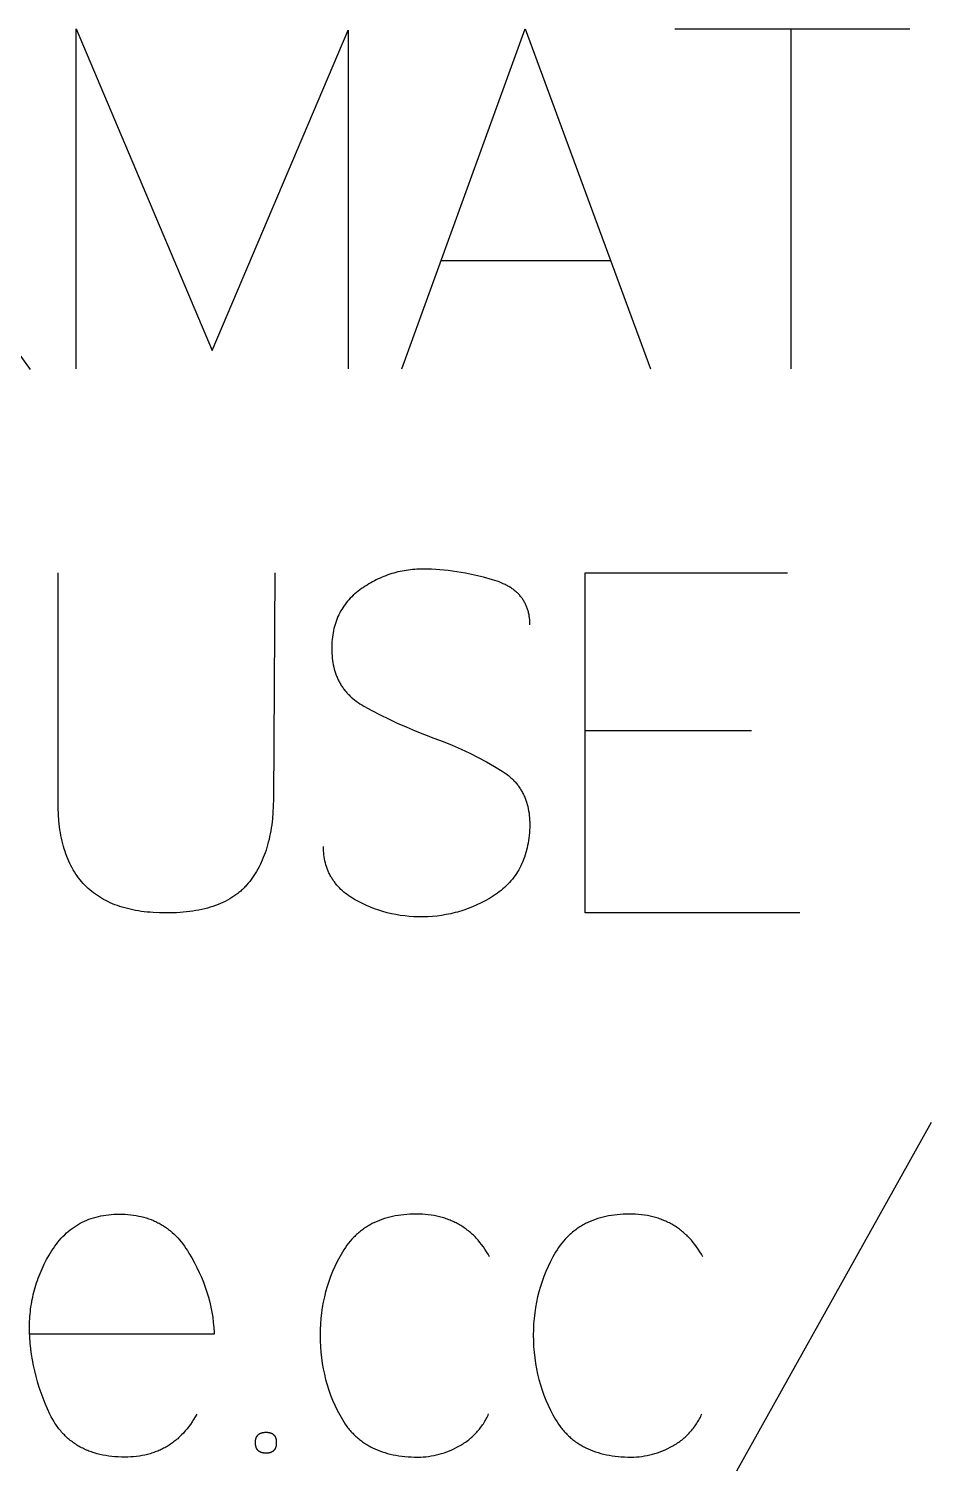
# Model space of a CAD drawing. Header units: millimetres. Extents: x -1220 to 1220, y -1270 to 3560.
# Drawn here: x 28 to 224.3, y 2298 to 2611.8 of the extents above; entities that cross this region are included whole.
import ezdxf

# ---------------------------------------------------------------- set-up
doc = ezdxf.new("R2010")
doc.units = ezdxf.units.MM
doc.layers.add('TC', color=220, linetype='Continuous', true_color=0xff00bb)

msp = doc.modelspace()

# ---------------------------------------------------------------- linework, layer by layer
at = {"layer": 'TC'}
for points in [[(38.27, 2537.84), (38.27, 2611.84), (67.87, 2541.85), (97.47, 2611.52), (97.47, 2537.84)], [(109.1, 2537.84), (135.95, 2611.84), (163.22, 2537.84)], [(168.51, 2611.84), (219.67, 2611.84)], [(193.77, 2611.84), (193.77, 2537.84)], [(2.43, 2573.46), (28.23, 2537.73)], [(117.66, 2561.41), (154.45, 2561.41)], [(81.51, 2493.44), (81.19, 2444.17), (81.16, 2442.72), (81.08, 2441.3), (80.96, 2439.92), (80.81, 2438.59), (80.71, 2437.94), (80.61, 2437.3), (80.49, 2436.67), (80.37, 2436.05), (80.23, 2435.44), (80.08, 2434.85), (79.93, 2434.26), (79.76, 2433.68), (79.58, 2433.12), (79.4, 2432.56), (79.2, 2432.01), (78.99, 2431.48), (78.77, 2430.96), (78.55, 2430.44), (78.31, 2429.94), (78.06, 2429.45), (77.8, 2428.96), (77.53, 2428.49), (77.25, 2428.03), (76.96, 2427.58), (76.66, 2427.14), (76.35, 2426.71), (76.02, 2426.29), (75.69, 2425.89), (75.35, 2425.49), (75.18, 2425.3), (75, 2425.1), (74.82, 2424.92), (74.64, 2424.73), (74.45, 2424.55), (74.26, 2424.37), (74.06, 2424.2), (73.86, 2424.03), (73.66, 2423.86), (73.45, 2423.69), (73.24, 2423.53), (73.03, 2423.37), (72.59, 2423.06), (72.14, 2422.77), (71.68, 2422.48), (71.2, 2422.21), (70.7, 2421.96), (70.19, 2421.71), (69.67, 2421.48), (69.13, 2421.26), (68.58, 2421.05), (68.02, 2420.85), (67.44, 2420.67), (66.84, 2420.5), (66.24, 2420.34), (65.61, 2420.2), (64.98, 2420.07), (64.33, 2419.95), (63.66, 2419.84), (62.98, 2419.75), (62.29, 2419.66), (61.58, 2419.59), (60.86, 2419.54), (60.12, 2419.49), (59.37, 2419.46), (57.83, 2419.44), (56.41, 2419.46), (55.05, 2419.53), (54.38, 2419.58), (53.72, 2419.64), (53.08, 2419.71), (52.44, 2419.79), (51.82, 2419.89), (51.2, 2419.99), (50.6, 2420.11), (50.01, 2420.24), (49.43, 2420.38), (48.86, 2420.53), (48.3, 2420.69), (47.76, 2420.86), (47.22, 2421.05), (46.7, 2421.24), (46.18, 2421.45), (45.68, 2421.67), (45.18, 2421.9), (44.7, 2422.14), (44.23, 2422.39), (43.77, 2422.65), (43.32, 2422.92), (42.89, 2423.21), (42.46, 2423.5), (42.04, 2423.81), (41.64, 2424.13), (41.24, 2424.45), (40.86, 2424.79), (40.49, 2425.15), (40.13, 2425.51), (39.78, 2425.88), (39.44, 2426.27), (39.11, 2426.66), (38.79, 2427.07), (38.49, 2427.49), (38.19, 2427.92), (37.91, 2428.36), (37.63, 2428.81), (37.37, 2429.27), (37.12, 2429.74), (36.88, 2430.23), (36.65, 2430.73), (36.43, 2431.23), (36.22, 2431.75), (36.02, 2432.28), (35.84, 2432.82), (35.66, 2433.37), (35.5, 2433.94), (35.34, 2434.51), (35.2, 2435.1), (35.07, 2435.69), (34.95, 2436.3), (34.84, 2436.92), (34.74, 2437.55), (34.65, 2438.19), (34.58, 2438.84), (34.51, 2439.51), (34.41, 2440.87), (34.36, 2442.27), (34.36, 2493.44)], [(137.01, 2482.13), (137, 2482.59), (136.99, 2482.82), (136.97, 2483.04), (136.96, 2483.27), (136.93, 2483.49), (136.91, 2483.71), (136.88, 2483.92), (136.85, 2484.13), (136.81, 2484.34), (136.77, 2484.55), (136.72, 2484.76), (136.67, 2484.96), (136.62, 2485.16), (136.56, 2485.36), (136.5, 2485.55), (136.43, 2485.75), (136.36, 2485.94), (136.29, 2486.13), (136.21, 2486.31), (136.13, 2486.49), (136.04, 2486.67), (135.95, 2486.85), (135.86, 2487.03), (135.76, 2487.2), (135.66, 2487.37), (135.56, 2487.54), (135.45, 2487.7), (135.33, 2487.86), (135.22, 2488.02), (135.1, 2488.18), (134.97, 2488.34), (134.84, 2488.49), (134.71, 2488.64), (134.57, 2488.79), (134.43, 2488.93), (134.29, 2489.07), (134.14, 2489.21), (133.98, 2489.35), (133.83, 2489.48), (133.67, 2489.62), (133.5, 2489.75), (133.33, 2489.87), (133.16, 2490), (132.98, 2490.12), (132.8, 2490.24), (132.62, 2490.36), (132.43, 2490.47), (132.23, 2490.58), (132.04, 2490.69), (131.84, 2490.8), (131.63, 2490.9), (131.21, 2491.1), (130.77, 2491.29), (130.32, 2491.48), (129.85, 2491.65), (129.37, 2491.81), (128.87, 2491.96), (126.87, 2492.5), (124.92, 2492.97), (122.99, 2493.37), (121.1, 2493.7), (120.16, 2493.84), (119.24, 2493.96), (118.32, 2494.06), (117.41, 2494.14), (116.51, 2494.2), (115.62, 2494.25), (114.73, 2494.27), (113.85, 2494.28), (113.37, 2494.28), (112.9, 2494.26), (112.42, 2494.24), (111.95, 2494.21), (111.48, 2494.17), (111.02, 2494.12), (110.55, 2494.07), (110.1, 2494), (109.64, 2493.92), (109.19, 2493.84), (108.74, 2493.75), (108.29, 2493.64), (107.85, 2493.53), (107.41, 2493.41), (106.97, 2493.28), (106.53, 2493.15), (106.1, 2493), (105.67, 2492.84), (105.25, 2492.68), (104.83, 2492.51), (104.41, 2492.32), (103.99, 2492.13), (103.58, 2491.93), (103.17, 2491.73), (102.76, 2491.51), (102.36, 2491.28), (101.96, 2491.05), (101.56, 2490.8), (101.17, 2490.55), (100.78, 2490.29), (100.39, 2490.02), (100.01, 2489.74), (99.63, 2489.46), (99.26, 2489.17), (98.91, 2488.87), (98.57, 2488.57), (98.24, 2488.25), (97.92, 2487.93), (97.62, 2487.61), (97.32, 2487.27), (97.04, 2486.93), (96.77, 2486.58), (96.52, 2486.22), (96.27, 2485.86), (96.04, 2485.48), (95.81, 2485.1), (95.61, 2484.72), (95.41, 2484.32), (95.22, 2483.92), (95.05, 2483.5), (94.89, 2483.09), (94.74, 2482.66), (94.6, 2482.22), (94.47, 2481.78), (94.36, 2481.33), (94.26, 2480.88), (94.17, 2480.41), (94.09, 2479.94), (94.02, 2479.46), (93.97, 2478.97), (93.93, 2478.48), (93.9, 2477.97), (93.88, 2477.46), (93.87, 2476.95), (93.88, 2476.41), (93.9, 2475.89), (93.94, 2475.38), (93.98, 2474.88), (94.05, 2474.38), (94.12, 2473.9), (94.21, 2473.42), (94.31, 2472.95), (94.43, 2472.5), (94.56, 2472.05), (94.7, 2471.61), (94.86, 2471.18), (94.94, 2470.97), (95.03, 2470.76), (95.12, 2470.55), (95.21, 2470.34), (95.31, 2470.14), (95.41, 2469.94), (95.51, 2469.74), (95.62, 2469.55), (95.73, 2469.35), (95.84, 2469.16), (95.96, 2468.97), (96.08, 2468.78), (96.21, 2468.6), (96.33, 2468.42), (96.47, 2468.24), (96.6, 2468.06), (96.74, 2467.88), (96.88, 2467.71), (97.02, 2467.54), (97.17, 2467.37), (97.32, 2467.2), (97.48, 2467.04), (97.64, 2466.88), (97.8, 2466.72), (98.13, 2466.41), (98.48, 2466.1), (98.84, 2465.81), (99.22, 2465.52), (99.6, 2465.25), (100.01, 2464.98), (100.42, 2464.72), (100.85, 2464.47), (102.62, 2463.51), (104.42, 2462.57), (106.26, 2461.66), (108.15, 2460.77), (110.07, 2459.91), (112.03, 2459.08), (114.03, 2458.27), (116.07, 2457.49), (118.11, 2456.73), (120.1, 2455.93), (122.04, 2455.1), (123.92, 2454.22), (125.76, 2453.3), (127.55, 2452.34), (129.29, 2451.34), (130.98, 2450.31), (131.39, 2450.04), (131.78, 2449.76), (132.16, 2449.47), (132.35, 2449.32), (132.53, 2449.17), (132.71, 2449.02), (132.88, 2448.86), (133.05, 2448.71), (133.22, 2448.55), (133.38, 2448.38), (133.54, 2448.22), (133.7, 2448.05), (133.85, 2447.88), (134, 2447.71), (134.14, 2447.53), (134.28, 2447.36), (134.42, 2447.18), (134.55, 2447), (134.68, 2446.81), (134.81, 2446.62), (134.93, 2446.44), (135.05, 2446.24), (135.17, 2446.05), (135.28, 2445.85), (135.39, 2445.65), (135.5, 2445.45), (135.6, 2445.25), (135.7, 2445.04), (135.79, 2444.83), (135.88, 2444.62), (135.97, 2444.41), (136.05, 2444.19), (136.13, 2443.98), (136.21, 2443.76), (136.28, 2443.53), (136.35, 2443.31), (136.41, 2443.08), (136.53, 2442.62), (136.64, 2442.14), (136.73, 2441.66), (136.81, 2441.17), (136.87, 2440.67), (136.92, 2440.15), (136.95, 2439.63), (136.97, 2439.1), (136.97, 2438.56), (136.96, 2438.01), (136.94, 2437.45), (136.9, 2436.88), (136.85, 2436.31), (136.78, 2435.75), (136.71, 2435.2), (136.62, 2434.65), (136.51, 2434.12), (136.4, 2433.59), (136.27, 2433.08), (136.13, 2432.57), (135.98, 2432.07), (135.82, 2431.59), (135.64, 2431.11), (135.45, 2430.64), (135.25, 2430.17), (135.04, 2429.72), (134.81, 2429.28), (134.57, 2428.85), (134.32, 2428.42), (134.06, 2428), (133.79, 2427.6), (133.5, 2427.2), (133.2, 2426.81), (132.88, 2426.43), (132.56, 2426.06), (132.22, 2425.7), (131.87, 2425.35), (131.51, 2425.01), (131.14, 2424.67), (130.75, 2424.35), (130.35, 2424.03), (129.94, 2423.72), (129.51, 2423.43), (129.08, 2423.14), (128.19, 2422.6), (127.29, 2422.09), (126.38, 2421.62), (125.46, 2421.19), (124.54, 2420.79), (123.6, 2420.42), (122.66, 2420.08), (122.18, 2419.93), (121.7, 2419.78), (121.22, 2419.64), (120.74, 2419.51), (120.26, 2419.39), (119.77, 2419.28), (119.28, 2419.18), (118.79, 2419.08), (117.8, 2418.91), (116.8, 2418.78), (115.79, 2418.69), (114.78, 2418.62), (113.75, 2418.59), (112.74, 2418.59), (111.74, 2418.63), (110.74, 2418.69), (109.76, 2418.79), (108.8, 2418.92), (107.84, 2419.08), (106.89, 2419.27), (105.95, 2419.49), (105.03, 2419.74), (104.11, 2420.03), (103.21, 2420.34), (102.31, 2420.69), (101.43, 2421.07), (100.56, 2421.48), (99.69, 2421.92), (98.84, 2422.4), (98.43, 2422.65), (98.02, 2422.9), (97.63, 2423.16), (97.26, 2423.43), (96.89, 2423.71), (96.54, 2423.99), (96.21, 2424.29), (95.88, 2424.58), (95.57, 2424.89), (95.28, 2425.2), (94.99, 2425.52), (94.72, 2425.85), (94.59, 2426.02), (94.46, 2426.19), (94.34, 2426.36), (94.22, 2426.53), (94.1, 2426.7), (93.99, 2426.88), (93.88, 2427.05), (93.77, 2427.23), (93.66, 2427.41), (93.56, 2427.6), (93.47, 2427.78), (93.37, 2427.97), (93.28, 2428.16), (93.19, 2428.35), (93.11, 2428.54), (93.03, 2428.73), (92.95, 2428.93), (92.88, 2429.12), (92.81, 2429.32), (92.74, 2429.52), (92.61, 2429.93), (92.5, 2430.35), (92.4, 2430.77), (92.32, 2431.2), (92.24, 2431.63), (92.18, 2432.07), (92.14, 2432.53), (92.1, 2432.98), (92.08, 2433.45), (92.08, 2433.92)], [(195.78, 2419.44), (149.06, 2419.44), (149.06, 2493.44), (193.03, 2493.44)], [(185.21, 2459.08), (149.06, 2459.08)], [(224.33, 2373.87), (181.93, 2297.97)], [(64.49, 2310.34), (64.16, 2309.77), (63.83, 2309.21), (63.49, 2308.68), (63.13, 2308.16), (62.77, 2307.66), (62.39, 2307.18), (62, 2306.71), (61.61, 2306.27), (61.2, 2305.84), (60.99, 2305.64), (60.78, 2305.43), (60.56, 2305.24), (60.35, 2305.04), (60.13, 2304.85), (59.91, 2304.67), (59.68, 2304.49), (59.46, 2304.32), (59.23, 2304.15), (58.99, 2303.98), (58.76, 2303.82), (58.52, 2303.66), (58.28, 2303.51), (58.04, 2303.36), (57.79, 2303.22), (57.54, 2303.08), (57.29, 2302.95), (57.04, 2302.82), (56.78, 2302.69), (56.52, 2302.57), (56.26, 2302.46), (56, 2302.35), (55.73, 2302.24), (55.46, 2302.14), (55.19, 2302.04), (54.91, 2301.95), (54.63, 2301.86), (54.35, 2301.77), (53.78, 2301.62), (53.2, 2301.48), (52.61, 2301.36), (52.01, 2301.26), (51.4, 2301.18), (50.77, 2301.12), (50.14, 2301.07), (49.5, 2301.05), (48.84, 2301.04), (48.11, 2301.05), (47.4, 2301.07), (46.7, 2301.12), (46.02, 2301.18), (45.35, 2301.26), (44.69, 2301.36), (44.05, 2301.48), (43.42, 2301.62), (42.81, 2301.77), (42.21, 2301.95), (41.91, 2302.04), (41.62, 2302.14), (41.33, 2302.24), (41.05, 2302.35), (40.77, 2302.46), (40.49, 2302.57), (40.22, 2302.69), (39.95, 2302.82), (39.68, 2302.95), (39.42, 2303.08), (39.16, 2303.22), (38.9, 2303.36), (38.65, 2303.51), (38.4, 2303.66), (38.16, 2303.82), (37.91, 2303.98), (37.68, 2304.15), (37.44, 2304.32), (37.21, 2304.49), (36.98, 2304.67), (36.76, 2304.85), (36.54, 2305.04), (36.32, 2305.24), (36.1, 2305.43), (35.89, 2305.64), (35.69, 2305.84), (35.48, 2306.05), (35.28, 2306.27), (35.09, 2306.49), (34.89, 2306.71), (34.7, 2306.94), (34.52, 2307.18), (34.34, 2307.42), (34.16, 2307.66), (33.98, 2307.91), (33.81, 2308.16), (33.64, 2308.42), (33.48, 2308.68), (33.16, 2309.21), (32.85, 2309.77), (32.56, 2310.34), (32.02, 2311.5), (31.52, 2312.67), (31.05, 2313.85), (30.62, 2315.02), (30.22, 2316.21), (29.85, 2317.39), (29.53, 2318.58), (29.23, 2319.77), (28.97, 2320.97), (28.74, 2322.17), (28.55, 2323.38), (28.4, 2324.59), (28.28, 2325.81), (28.19, 2327.02), (28.14, 2328.25), (28.12, 2329.47), (28.13, 2330.02), (28.14, 2330.55), (28.16, 2331.09), (28.2, 2331.63), (28.24, 2332.16), (28.29, 2332.7), (28.35, 2333.23), (28.42, 2333.76), (28.51, 2334.28), (28.6, 2334.81), (28.7, 2335.33), (28.8, 2335.86), (28.92, 2336.38), (29.05, 2336.9), (29.19, 2337.42), (29.34, 2337.93), (29.49, 2338.45), (29.66, 2338.96), (29.83, 2339.47), (30.02, 2339.98), (30.42, 2340.99), (30.86, 2342), (31.33, 2343), (31.84, 2344), (32.39, 2344.98), (32.98, 2345.97), (33.3, 2346.45), (33.62, 2346.93), (33.96, 2347.38), (34.3, 2347.82), (34.65, 2348.25), (35.01, 2348.66), (35.38, 2349.05), (35.76, 2349.43), (36.15, 2349.8), (36.55, 2350.15), (36.96, 2350.48), (37.38, 2350.8), (37.81, 2351.1), (38.24, 2351.39), (38.69, 2351.66), (39.14, 2351.91), (39.6, 2352.15), (40.08, 2352.38), (40.56, 2352.59), (41.05, 2352.78), (41.55, 2352.96), (42.06, 2353.12), (42.58, 2353.27), (43.11, 2353.4), (43.65, 2353.51), (44.2, 2353.62), (44.75, 2353.7), (45.32, 2353.77), (45.9, 2353.82), (46.48, 2353.86), (47.07, 2353.89), (47.68, 2353.89), (48.31, 2353.89), (48.93, 2353.86), (49.53, 2353.82), (50.13, 2353.76), (50.72, 2353.69), (51.3, 2353.6), (51.87, 2353.49), (52.43, 2353.37), (52.98, 2353.23), (53.51, 2353.07), (54.04, 2352.89), (54.56, 2352.7), (55.07, 2352.5), (55.32, 2352.39), (55.57, 2352.28), (55.81, 2352.16), (56.05, 2352.04), (56.29, 2351.91), (56.53, 2351.78), (56.77, 2351.65), (57, 2351.51), (57.23, 2351.36), (57.46, 2351.22), (57.68, 2351.07), (57.9, 2350.91), (58.12, 2350.75), (58.34, 2350.59), (58.55, 2350.42), (58.77, 2350.25), (58.98, 2350.08), (59.18, 2349.9), (59.59, 2349.53), (59.99, 2349.14), (60.37, 2348.73), (60.75, 2348.31), (61.12, 2347.87), (61.47, 2347.42), (61.82, 2346.95), (62.15, 2346.46), (62.48, 2345.96), (62.79, 2345.44), (63.41, 2344.39), (63.99, 2343.34), (64.53, 2342.28), (65.04, 2341.22), (65.51, 2340.16), (65.95, 2339.08), (66.34, 2338.01), (66.71, 2336.93), (67.03, 2335.84), (67.32, 2334.75), (67.57, 2333.65), (67.79, 2332.55), (67.97, 2331.45), (68.11, 2330.34), (68.22, 2329.22), (68.29, 2328.1), (68.29, 2327.78), (28.01, 2327.78)], [(128.23, 2344.59), (127.91, 2345.16), (127.57, 2345.72), (127.23, 2346.25), (126.87, 2346.77), (126.5, 2347.27), (126.12, 2347.75), (125.73, 2348.22), (125.33, 2348.66), (125.13, 2348.88), (124.92, 2349.09), (124.71, 2349.29), (124.49, 2349.5), (124.28, 2349.69), (124.06, 2349.89), (123.83, 2350.08), (123.61, 2350.26), (123.38, 2350.44), (123.15, 2350.61), (122.92, 2350.78), (122.68, 2350.95), (122.44, 2351.11), (122.2, 2351.27), (121.95, 2351.42), (121.7, 2351.57), (121.45, 2351.71), (121.2, 2351.85), (120.94, 2351.98), (120.68, 2352.11), (120.42, 2352.24), (120.16, 2352.36), (119.89, 2352.47), (119.62, 2352.59), (119.34, 2352.69), (119.07, 2352.79), (118.79, 2352.89), (118.51, 2352.99), (117.93, 2353.16), (117.35, 2353.31), (116.75, 2353.45), (116.15, 2353.57), (115.53, 2353.67), (114.9, 2353.75), (114.26, 2353.81), (113.61, 2353.86), (112.94, 2353.89), (112.27, 2353.89), (111.58, 2353.89), (110.91, 2353.86), (110.24, 2353.82), (109.59, 2353.77), (108.95, 2353.69), (108.32, 2353.6), (107.71, 2353.5), (107.1, 2353.38), (106.51, 2353.24), (105.93, 2353.09), (105.36, 2352.92), (104.81, 2352.73), (104.26, 2352.53), (103.73, 2352.32), (103.21, 2352.08), (102.7, 2351.83), (102.45, 2351.7), (102.21, 2351.57), (101.96, 2351.43), (101.72, 2351.29), (101.48, 2351.14), (101.25, 2350.99), (101.02, 2350.83), (100.79, 2350.67), (100.56, 2350.51), (100.34, 2350.34), (100.12, 2350.17), (99.9, 2350), (99.69, 2349.82), (99.48, 2349.63), (99.27, 2349.45), (99.07, 2349.26), (98.87, 2349.06), (98.67, 2348.86), (98.47, 2348.66), (98.28, 2348.45), (97.9, 2348.02), (97.54, 2347.58), (97.19, 2347.12), (96.85, 2346.65), (96.52, 2346.16), (96.2, 2345.65), (95.61, 2344.61), (95.06, 2343.56), (94.55, 2342.5), (94.07, 2341.43), (93.64, 2340.34), (93.24, 2339.24), (92.88, 2338.13), (92.55, 2337.01), (92.27, 2335.87), (92.02, 2334.72), (91.81, 2333.56), (91.64, 2332.39), (91.51, 2331.2), (91.41, 2330), (91.36, 2328.79), (91.34, 2327.57), (91.36, 2326.31), (91.41, 2325.06), (91.51, 2323.83), (91.64, 2322.62), (91.81, 2321.41), (92.02, 2320.23), (92.27, 2319.06), (92.55, 2317.9), (92.88, 2316.76), (93.24, 2315.63), (93.64, 2314.52), (94.07, 2313.42), (94.55, 2312.34), (95.06, 2311.27), (95.61, 2310.22), (96.2, 2309.18), (96.51, 2308.68), (96.83, 2308.19), (97.17, 2307.72), (97.34, 2307.49), (97.52, 2307.27), (97.7, 2307.05), (97.88, 2306.83), (98.07, 2306.62), (98.26, 2306.41), (98.45, 2306.21), (98.65, 2306.01), (98.85, 2305.81), (99.05, 2305.62), (99.25, 2305.43), (99.46, 2305.24), (99.67, 2305.06), (99.89, 2304.88), (100.11, 2304.71), (100.33, 2304.54), (100.56, 2304.38), (100.78, 2304.22), (101.02, 2304.06), (101.25, 2303.91), (101.49, 2303.76), (101.73, 2303.61), (101.97, 2303.47), (102.22, 2303.33), (102.47, 2303.2), (102.73, 2303.07), (103.25, 2302.83), (103.78, 2302.6), (104.32, 2302.38), (104.88, 2302.18), (105.45, 2302), (106.03, 2301.83), (106.63, 2301.68), (107.24, 2301.55), (107.86, 2301.43), (108.5, 2301.32), (109.15, 2301.24), (109.81, 2301.16), (110.48, 2301.11), (111.17, 2301.07), (111.87, 2301.04), (112.59, 2301.04), (113.18, 2301.05), (113.77, 2301.07), (114.36, 2301.12), (114.94, 2301.19), (115.52, 2301.27), (116.09, 2301.38), (116.67, 2301.5), (117.24, 2301.64), (117.8, 2301.81), (118.37, 2301.99), (118.93, 2302.19), (119.48, 2302.4), (120.04, 2302.64), (120.59, 2302.9), (121.13, 2303.17), (121.68, 2303.47), (121.95, 2303.62), (122.21, 2303.78), (122.47, 2303.94), (122.72, 2304.11), (122.98, 2304.28), (123.22, 2304.45), (123.46, 2304.63), (123.7, 2304.82), (123.93, 2305), (124.16, 2305.19), (124.38, 2305.39), (124.6, 2305.59), (124.82, 2305.79), (125.02, 2306), (125.23, 2306.21), (125.43, 2306.43), (125.63, 2306.65), (125.82, 2306.87), (126, 2307.1), (126.19, 2307.33), (126.36, 2307.57), (126.54, 2307.81), (126.71, 2308.06), (126.87, 2308.3), (127.03, 2308.56), (127.19, 2308.82), (127.34, 2309.08), (127.48, 2309.34), (127.62, 2309.61), (127.76, 2309.89), (127.89, 2310.16), (128.02, 2310.45)], [(174.64, 2344.59), (174.32, 2345.16), (173.98, 2345.72), (173.64, 2346.25), (173.28, 2346.77), (172.91, 2347.27), (172.53, 2347.75), (172.14, 2348.22), (171.74, 2348.66), (171.53, 2348.88), (171.33, 2349.09), (171.12, 2349.29), (170.9, 2349.5), (170.68, 2349.69), (170.46, 2349.89), (170.24, 2350.08), (170.02, 2350.26), (169.79, 2350.44), (169.56, 2350.61), (169.32, 2350.78), (169.09, 2350.95), (168.85, 2351.11), (168.61, 2351.27), (168.36, 2351.42), (168.11, 2351.57), (167.86, 2351.71), (167.61, 2351.85), (167.35, 2351.98), (167.09, 2352.11), (166.83, 2352.24), (166.56, 2352.36), (166.3, 2352.47), (166.03, 2352.59), (165.75, 2352.69), (165.48, 2352.79), (165.2, 2352.89), (164.92, 2352.99), (164.34, 2353.16), (163.76, 2353.31), (163.16, 2353.45), (162.56, 2353.57), (161.94, 2353.67), (161.31, 2353.75), (160.67, 2353.81), (160.02, 2353.86), (159.35, 2353.89), (158.68, 2353.89), (157.99, 2353.89), (157.31, 2353.86), (156.65, 2353.82), (156, 2353.77), (155.36, 2353.69), (154.73, 2353.6), (154.11, 2353.5), (153.51, 2353.38), (152.92, 2353.24), (152.34, 2353.09), (151.77, 2352.92), (151.21, 2352.73), (150.67, 2352.53), (150.14, 2352.32), (149.62, 2352.08), (149.11, 2351.83), (148.86, 2351.7), (148.61, 2351.57), (148.37, 2351.43), (148.13, 2351.29), (147.89, 2351.14), (147.66, 2350.99), (147.43, 2350.83), (147.2, 2350.67), (146.97, 2350.51), (146.75, 2350.34), (146.53, 2350.17), (146.31, 2350), (146.1, 2349.82), (145.89, 2349.63), (145.68, 2349.45), (145.48, 2349.26), (145.27, 2349.06), (145.08, 2348.86), (144.88, 2348.66), (144.69, 2348.45), (144.31, 2348.02), (143.95, 2347.58), (143.59, 2347.12), (143.25, 2346.65), (142.93, 2346.16), (142.61, 2345.65), (142.02, 2344.61), (141.47, 2343.56), (140.96, 2342.5), (140.48, 2341.43), (140.04, 2340.34), (139.65, 2339.24), (139.28, 2338.13), (138.96, 2337.01), (138.68, 2335.87), (138.43, 2334.72), (138.22, 2333.56), (138.05, 2332.39), (137.92, 2331.2), (137.82, 2330), (137.77, 2328.79), (137.75, 2327.57), (137.77, 2326.31), (137.82, 2325.06), (137.92, 2323.83), (138.05, 2322.62), (138.22, 2321.41), (138.43, 2320.23), (138.68, 2319.06), (138.96, 2317.9), (139.28, 2316.76), (139.65, 2315.63), (140.04, 2314.52), (140.48, 2313.42), (140.96, 2312.34), (141.47, 2311.27), (142.02, 2310.22), (142.61, 2309.18), (142.92, 2308.68), (143.24, 2308.19), (143.58, 2307.72), (143.75, 2307.49), (143.93, 2307.27), (144.11, 2307.05), (144.29, 2306.83), (144.48, 2306.62), (144.67, 2306.41), (144.86, 2306.21), (145.06, 2306.01), (145.25, 2305.81), (145.46, 2305.62), (145.66, 2305.43), (145.87, 2305.24), (146.08, 2305.06), (146.3, 2304.88), (146.52, 2304.71), (146.74, 2304.54), (146.96, 2304.38), (147.19, 2304.22), (147.42, 2304.06), (147.66, 2303.91), (147.9, 2303.76), (148.14, 2303.61), (148.38, 2303.47), (148.63, 2303.33), (148.88, 2303.2), (149.14, 2303.07), (149.66, 2302.83), (150.19, 2302.6), (150.73, 2302.38), (151.29, 2302.18), (151.86, 2302), (152.44, 2301.83), (153.04, 2301.68), (153.65, 2301.55), (154.27, 2301.43), (154.91, 2301.32), (155.56, 2301.24), (156.22, 2301.16), (156.89, 2301.11), (157.58, 2301.07), (158.28, 2301.04), (158.99, 2301.04), (159.59, 2301.05), (160.18, 2301.07), (160.76, 2301.12), (161.35, 2301.19), (161.93, 2301.27), (162.5, 2301.38), (163.08, 2301.5), (163.65, 2301.64), (164.21, 2301.81), (164.78, 2301.99), (165.34, 2302.19), (165.89, 2302.4), (166.45, 2302.64), (167, 2302.9), (167.54, 2303.17), (168.09, 2303.47), (168.35, 2303.62), (168.62, 2303.78), (168.88, 2303.94), (169.13, 2304.11), (169.38, 2304.28), (169.63, 2304.45), (169.87, 2304.63), (170.11, 2304.82), (170.34, 2305), (170.57, 2305.19), (170.79, 2305.39), (171.01, 2305.59), (171.22, 2305.79), (171.43, 2306), (171.64, 2306.21), (171.84, 2306.43), (172.03, 2306.65), (172.23, 2306.87), (172.41, 2307.1), (172.6, 2307.33), (172.77, 2307.57), (172.95, 2307.81), (173.12, 2308.06), (173.28, 2308.3), (173.44, 2308.56), (173.59, 2308.82), (173.74, 2309.08), (173.89, 2309.34), (174.03, 2309.61), (174.17, 2309.89), (174.3, 2310.16), (174.43, 2310.45)]]:
    msp.add_lwpolyline(points, dxfattribs=at)
msp.add_lwpolyline([(79.6, 2306.43), (79.74, 2306.43), (79.87, 2306.42), (79.94, 2306.41), (80, 2306.41), (80.06, 2306.4), (80.12, 2306.39), (80.18, 2306.38), (80.24, 2306.37), (80.3, 2306.36), (80.36, 2306.35), (80.41, 2306.34), (80.47, 2306.32), (80.52, 2306.31), (80.57, 2306.29), (80.63, 2306.27), (80.68, 2306.25), (80.73, 2306.23), (80.77, 2306.21), (80.82, 2306.19), (80.87, 2306.17), (80.91, 2306.14), (80.96, 2306.12), (81, 2306.09), (81.04, 2306.06), (81.08, 2306.03), (81.12, 2306), (81.16, 2305.97), (81.2, 2305.94), (81.23, 2305.91), (81.27, 2305.87), (81.3, 2305.84), (81.34, 2305.8), (81.37, 2305.76), (81.4, 2305.73), (81.43, 2305.69), (81.46, 2305.65), (81.48, 2305.6), (81.51, 2305.56), (81.54, 2305.52), (81.56, 2305.47), (81.58, 2305.43), (81.61, 2305.38), (81.63, 2305.33), (81.65, 2305.28), (81.67, 2305.23), (81.68, 2305.18), (81.7, 2305.13), (81.72, 2305.07), (81.73, 2305.02), (81.75, 2304.96), (81.76, 2304.91), (81.77, 2304.85), (81.78, 2304.79), (81.79, 2304.73), (81.8, 2304.67), (81.8, 2304.61), (81.81, 2304.54), (81.81, 2304.48), (81.82, 2304.34), (81.82, 2304.21), (81.82, 2304.07), (81.81, 2303.93), (81.8, 2303.79), (81.8, 2303.73), (81.79, 2303.66), (81.78, 2303.6), (81.77, 2303.54), (81.76, 2303.48), (81.75, 2303.42), (81.73, 2303.36), (81.72, 2303.3), (81.7, 2303.25), (81.68, 2303.19), (81.67, 2303.14), (81.65, 2303.08), (81.63, 2303.03), (81.61, 2302.98), (81.58, 2302.93), (81.56, 2302.88), (81.54, 2302.84), (81.51, 2302.79), (81.48, 2302.75), (81.46, 2302.7), (81.43, 2302.66), (81.4, 2302.62), (81.37, 2302.58), (81.34, 2302.54), (81.3, 2302.5), (81.27, 2302.46), (81.23, 2302.43), (81.2, 2302.39), (81.16, 2302.36), (81.12, 2302.33), (81.08, 2302.3), (81.04, 2302.27), (81, 2302.24), (80.96, 2302.21), (80.91, 2302.18), (80.87, 2302.16), (80.82, 2302.13), (80.77, 2302.11), (80.73, 2302.09), (80.68, 2302.07), (80.63, 2302.05), (80.57, 2302.03), (80.52, 2302.01), (80.47, 2301.99), (80.41, 2301.98), (80.36, 2301.96), (80.3, 2301.95), (80.24, 2301.94), (80.18, 2301.93), (80.12, 2301.92), (80.06, 2301.91), (80, 2301.9), (79.94, 2301.9), (79.87, 2301.89), (79.81, 2301.89), (79.74, 2301.88), (79.6, 2301.88), (79.46, 2301.88), (79.32, 2301.89), (79.25, 2301.9), (79.19, 2301.9), (79.12, 2301.91), (79.06, 2301.92), (79, 2301.93), (78.93, 2301.94), (78.87, 2301.95), (78.81, 2301.96), (78.75, 2301.98), (78.7, 2301.99), (78.64, 2302.01), (78.59, 2302.03), (78.53, 2302.05), (78.48, 2302.07), (78.43, 2302.09), (78.38, 2302.11), (78.33, 2302.13), (78.28, 2302.16), (78.23, 2302.18), (78.19, 2302.21), (78.14, 2302.24), (78.1, 2302.27), (78.05, 2302.3), (78.01, 2302.33), (77.97, 2302.36), (77.93, 2302.39), (77.9, 2302.43), (77.86, 2302.46), (77.82, 2302.5), (77.79, 2302.54), (77.76, 2302.58), (77.72, 2302.62), (77.69, 2302.66), (77.66, 2302.7), (77.63, 2302.75), (77.6, 2302.79), (77.58, 2302.84), (77.55, 2302.88), (77.53, 2302.93), (77.5, 2302.98), (77.48, 2303.03), (77.46, 2303.08), (77.44, 2303.14), (77.42, 2303.19), (77.41, 2303.25), (77.39, 2303.3), (77.37, 2303.36), (77.36, 2303.42), (77.35, 2303.48), (77.33, 2303.54), (77.32, 2303.6), (77.31, 2303.66), (77.31, 2303.73), (77.3, 2303.79), (77.29, 2303.86), (77.29, 2303.93), (77.28, 2304.07), (77.28, 2304.21), (77.28, 2304.34), (77.28, 2304.41), (77.29, 2304.48), (77.29, 2304.54), (77.3, 2304.61), (77.31, 2304.67), (77.31, 2304.73), (77.32, 2304.79), (77.33, 2304.85), (77.35, 2304.91), (77.36, 2304.96), (77.37, 2305.02), (77.39, 2305.07), (77.41, 2305.13), (77.42, 2305.18), (77.44, 2305.23), (77.46, 2305.28), (77.48, 2305.33), (77.5, 2305.38), (77.53, 2305.43), (77.55, 2305.47), (77.58, 2305.52), (77.6, 2305.56), (77.63, 2305.6), (77.66, 2305.65), (77.69, 2305.69), (77.72, 2305.73), (77.76, 2305.76), (77.79, 2305.8), (77.82, 2305.84), (77.86, 2305.87), (77.9, 2305.91), (77.93, 2305.94), (77.97, 2305.97), (78.01, 2306), (78.05, 2306.03), (78.1, 2306.06), (78.14, 2306.09), (78.19, 2306.12), (78.23, 2306.14), (78.28, 2306.17), (78.33, 2306.19), (78.38, 2306.21), (78.43, 2306.23), (78.48, 2306.25), (78.53, 2306.27), (78.59, 2306.29), (78.64, 2306.31), (78.7, 2306.32), (78.75, 2306.34), (78.81, 2306.35), (78.87, 2306.36), (78.93, 2306.37), (79, 2306.38), (79.06, 2306.39), (79.12, 2306.4), (79.19, 2306.41), (79.32, 2306.42), (79.46, 2306.43)], close=True, dxfattribs=at)

doc.saveas('drawing.dxf')
